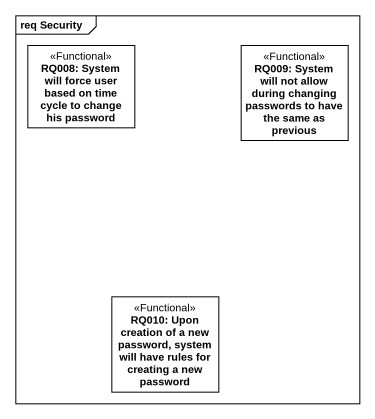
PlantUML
@startuml
mainframe req Security
hide circle
hide empty members
class "RQ008: System will force user based on time cycle to change his password" as RQ008_System_will_force <<Functional>>
class "RQ009: System will not allow during changing passwords to have the same as previous" as RQ009_System_will_not_allow <<Functional>>
class "RQ010: Upon creation of a new password, system will have rules for creating a new password" as RQ010_Upon_creation_of_a <<Functional>>
@enduml
